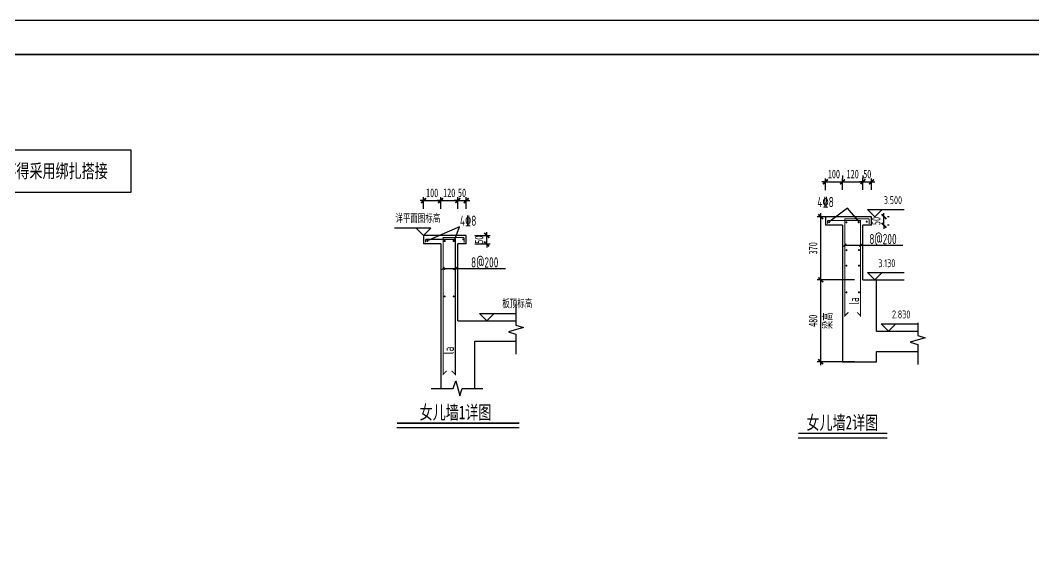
# Model space of a CAD drawing. Extents: x -3200781797 to -8106663, y 494714 to 1244925.
# Drawn here: x -8174612 to -8144930, y 703164 to 719064 of the extents above; entities that cross this region are included whole.
import ezdxf
from ezdxf.enums import TextEntityAlignment as Align
from ezdxf.xclip import XClip

# ---------------------------------------------------------------- set-up
doc = ezdxf.new("R2010")
doc.units = 0
doc.header["$LTSCALE"] = 1000
doc.header["$MEASUREMENT"] = 0
doc.header["$XCLIPFRAME"] = 0
doc.linetypes.add('DASH', pattern=[0.35, 0.25, -0.1])
doc.layers.get('Defpoints').update_dxf_attribs({"color": 30, "linetype": 'DASH'})
for name, color, linetype in [('3#4#5#$0$BORDER', 7, 'Continuous'), ('3#4#5#模板$0$BORDER', 7, 'Continuous'), ('S-PC-FQ-WYQ', 4, 'Continuous'), ('S-WALL-COLU-TEXT', 2, 'Continuous'), ('节点$0$DIM', 3, 'Continuous'), ('节点$0$PUB_TEXT', 7, 'Continuous'), ('节点$0$REIN', 1, 'Continuous'), ('节点$0$S-ANNO-TEXT', 7, 'Continuous'), ('节点$0$S-ANNO-THIN', 3, 'Continuous'), ('节点$0$THIN', 7, 'Continuous'), ('节点$0$WALL', 9, 'Continuous'), ('节点$0$说明文字-j', 7, 'Continuous')]:
    doc.layers.add(name, color=color, linetype=linetype)
doc.styles.add('楷体GB312', font='', dxfattribs={"width": 0.8})
doc.styles.add('节点$0$-楷体_GB2312', font='')
doc.styles.add('节点$0$TSSD_Dimension', font='Tssdeng.shx', dxfattribs={"width": 0.7, "bigfont": 'hztxt.shx'})
doc.styles.add('节点$0$TSSD_Label', font='Tssdeng.shx', dxfattribs={"width": 0.7, "bigfont": 'hztxt.shx'})
doc.styles.add('节点$0$楷体', font='', dxfattribs={"width": 0.7, "height": 250})
doc.styles.get('楷体GB312').set_extended_font_data('楷体_GB2312')
doc.styles.get('节点$0$-楷体_GB2312').set_extended_font_data('KaiTi_GB2312')
doc.styles.get('节点$0$楷体').set_extended_font_data('KaiTi_GB2312')
doc.dimstyles.new('节点$0$TSSD_20_100', dxfattribs={"dimtxt": 300, "dimasz": 100, "dimexe": 100, "dimexo": 250, "dimgap": 100, "dimtad": 1, "dimdec": 0, "dimlfac": 0.2, "dimzin": 0, "dimdsep": 46, "dimtxsty": '节点$0$楷体', "dimblk": '节点$0$_ArchTick', "dimcen": 0, "dimdle": 100, "dimclrt": 7, "dimadec": 0, "dimazin": 0, "dimtfac": 1, "dimtdec": 0, "dimtix": 1, "dimtmove": 2, "dimatfit": 3, "dimfxl": 1, "dimtolj": 1, "dimtzin": 0, "dimarcsym": 0})

# ---------------------------------------------------------------- blocks, each defined once
blk = doc.blocks.new('节点$0$_ArchTick')
at = {"color": 0, "linetype": 'ByBlock', "const_width": 0.5}
blk.add_lwpolyline([(-0.71, -0.71), (0.71, 0.71)], dxfattribs=at)
blk = doc.blocks.new('*D3832')
at = {"layer": 'Defpoints', "color": 0, "transparency": 16777216}
for p in [(153940, -146637), (153940, -146887), (154038, -146637)]:
    blk.add_point(p, dxfattribs=at)
at = {"layer": '节点$0$DIM', "color": 0, "lineweight": -2, "transparency": 16777216}
for p, q in [((154038, -146637), (154038, -146537)), ((154038, -146887), (154038, -146637)), ((154038, -146887), (154038, -146987)), ((154190, -146637), (154138, -146637)), ((154190, -146887), (154138, -146887))]:
    blk.add_line(p, q, dxfattribs=at)
at = {"layer": '节点$0$DIM', "color": 0, "lineweight": -2, "transparency": 16777216, "xscale": 100, "yscale": 100, "zscale": 100}
for p, rotation in [((154038, -146637), 270), ((154038, -146887), 90)]:
    blk.add_blockref('节点$0$_ArchTick', p, dxfattribs=dict(at, rotation=rotation))
at = {"layer": '节点$0$DIM', "color": 7, "transparency": 16777216, "insert": (153813, -146762), "char_height": 250, "attachment_point": 5, "rotation": 90, "style": '节点$0$楷体'}
blk.add_mtext('\\A1;50', dxfattribs=at)
blk = doc.blocks.new('*D3833')
at = {"layer": 'Defpoints', "color": 0, "transparency": 16777216}
for p in [(153674, -145613), (153424, -146103), (153674, -146103)]:
    blk.add_point(p, dxfattribs=at)
at = {"layer": '节点$0$DIM', "color": 0, "lineweight": -2, "transparency": 16777216}
for p, q in [((153424, -145613), (153324, -145613)), ((153424, -145853), (153424, -145513)), ((153424, -145613), (153674, -145613)), ((153674, -145853), (153674, -145513)), ((153674, -145613), (153774, -145613))]:
    blk.add_line(p, q, dxfattribs=at)
at = {"layer": '节点$0$DIM', "color": 0, "lineweight": -2, "transparency": 16777216, "xscale": 100, "yscale": 100, "zscale": 100}
blk.add_blockref('节点$0$_ArchTick', (153424, -145613), dxfattribs=at)
at = {"layer": '节点$0$DIM', "color": 0, "lineweight": -2, "transparency": 16777216, "xscale": 100, "yscale": 100, "zscale": 100, "rotation": 180}
blk.add_blockref('节点$0$_ArchTick', (153674, -145613), dxfattribs=at)
at = {"layer": '节点$0$DIM', "color": 7, "transparency": 16777216, "insert": (153549, -145388), "char_height": 250, "attachment_point": 5, "style": '节点$0$楷体'}
blk.add_mtext('\\A1;50', dxfattribs=at)
blk = doc.blocks.new('*D3839')
at = {"layer": 'Defpoints', "color": 0, "transparency": 16777216}
for p in [(152823, -145613), (152323, -146106), (152823, -146103)]:
    blk.add_point(p, dxfattribs=at)
at = {"layer": '节点$0$DIM', "color": 0, "lineweight": -2, "transparency": 16777216}
for p, q in [((152323, -145613), (152223, -145613)), ((152323, -145856), (152323, -145513)), ((152323, -145613), (152823, -145613)), ((152823, -145853), (152823, -145513)), ((152823, -145613), (152923, -145613))]:
    blk.add_line(p, q, dxfattribs=at)
at = {"layer": '节点$0$DIM', "color": 0, "lineweight": -2, "transparency": 16777216, "xscale": 100, "yscale": 100, "zscale": 100}
blk.add_blockref('节点$0$_ArchTick', (152323, -145613), dxfattribs=at)
at = {"layer": '节点$0$DIM', "color": 0, "lineweight": -2, "transparency": 16777216, "xscale": 100, "yscale": 100, "zscale": 100, "rotation": 180}
blk.add_blockref('节点$0$_ArchTick', (152823, -145613), dxfattribs=at)
at = {"layer": '节点$0$DIM', "color": 7, "transparency": 16777216, "insert": (152573, -145388), "char_height": 250, "attachment_point": 5, "style": '节点$0$楷体'}
blk.add_mtext('\\A1;100', dxfattribs=at)
blk = doc.blocks.new('*D3840')
at = {"layer": 'Defpoints', "color": 0, "transparency": 16777216}
for p in [(152187, -148487), (153424, -148487), (153424, -150887)]:
    blk.add_point(p, dxfattribs=at)
at = {"layer": '节点$0$DIM', "color": 0, "lineweight": -2, "transparency": 16777216}
for p, q in [((152187, -150987), (152187, -148387)), ((153174, -148487), (152087, -148487)), ((153174, -150887), (152087, -150887))]:
    blk.add_line(p, q, dxfattribs=at)
at = {"layer": '节点$0$DIM', "color": 0, "lineweight": -2, "transparency": 16777216, "xscale": 100, "yscale": 100, "zscale": 100}
for p, rotation in [((152187, -148487), 90), ((152187, -150887), 270)]:
    blk.add_blockref('节点$0$_ArchTick', p, dxfattribs=dict(at, rotation=rotation))
at = {"layer": '节点$0$DIM', "color": 7, "transparency": 16777216, "insert": (151962, -149687), "char_height": 250, "attachment_point": 5, "rotation": 90, "style": '节点$0$楷体'}
blk.add_mtext('\\A1;480', dxfattribs=at)
blk = doc.blocks.new('*D3841')
at = {"layer": 'Defpoints', "color": 0, "transparency": 16777216}
for p in [(152187, -146637), (152679, -146637), (153424, -148487)]:
    blk.add_point(p, dxfattribs=at)
at = {"layer": '节点$0$DIM', "color": 0, "lineweight": -2, "transparency": 16777216}
for p, q in [((152187, -148587), (152187, -146537)), ((152429, -146637), (152087, -146637)), ((153174, -148487), (152087, -148487))]:
    blk.add_line(p, q, dxfattribs=at)
at = {"layer": '节点$0$DIM', "color": 0, "lineweight": -2, "transparency": 16777216, "xscale": 100, "yscale": 100, "zscale": 100}
for p, rotation in [((152187, -146637), 90), ((152187, -148487), 270)]:
    blk.add_blockref('节点$0$_ArchTick', p, dxfattribs=dict(at, rotation=rotation))
at = {"layer": '节点$0$DIM', "color": 7, "transparency": 16777216, "insert": (151962, -147562), "char_height": 250, "attachment_point": 5, "rotation": 90, "style": '节点$0$楷体'}
blk.add_mtext('\\A1;370', dxfattribs=at)
blk = doc.blocks.new('*D3815')
at = {"layer": 'Defpoints', "color": 0, "transparency": 16777216}
for p in [(144511, -146439), (144011, -146928), (144511, -146928)]:
    blk.add_point(p, dxfattribs=at)
at = {"layer": '节点$0$DIM', "color": 0, "lineweight": -2, "transparency": 16777216}
for p, q in [((144011, -146439), (143911, -146439)), ((144011, -146678), (144011, -146339)), ((144011, -146439), (144511, -146439)), ((144511, -146678), (144511, -146339)), ((144511, -146439), (144611, -146439))]:
    blk.add_line(p, q, dxfattribs=at)
at = {"layer": '节点$0$DIM', "color": 0, "lineweight": -2, "transparency": 16777216, "xscale": 100, "yscale": 100, "zscale": 100}
blk.add_blockref('节点$0$_ArchTick', (144011, -146439), dxfattribs=at)
at = {"layer": '节点$0$DIM', "color": 0, "lineweight": -2, "transparency": 16777216, "xscale": 100, "yscale": 100, "zscale": 100, "rotation": 180}
blk.add_blockref('节点$0$_ArchTick', (144511, -146439), dxfattribs=at)
at = {"layer": '节点$0$DIM', "color": 7, "transparency": 16777216, "insert": (144261, -146214), "char_height": 250, "attachment_point": 5, "style": '节点$0$楷体'}
blk.add_mtext('\\A1;120', dxfattribs=at)
blk = doc.blocks.new('*D3816')
at = {"layer": 'Defpoints', "color": 0, "transparency": 16777216}
for p in [(144761, -147462), (145360, -147462), (144761, -147712)]:
    blk.add_point(p, dxfattribs=at)
at = {"layer": '节点$0$DIM', "color": 0, "lineweight": -2, "transparency": 16777216}
for p, q in [((145011, -147462), (145460, -147462)), ((145360, -147462), (145360, -147362)), ((145360, -147712), (145360, -147462)), ((145011, -147712), (145460, -147712)), ((145360, -147712), (145360, -147812))]:
    blk.add_line(p, q, dxfattribs=at)
at = {"layer": '节点$0$DIM', "color": 0, "lineweight": -2, "transparency": 16777216, "xscale": 100, "yscale": 100, "zscale": 100}
for p, rotation in [((145360, -147462), 270), ((145360, -147712), 90)]:
    blk.add_blockref('节点$0$_ArchTick', p, dxfattribs=dict(at, rotation=rotation))
at = {"layer": '节点$0$DIM', "color": 7, "transparency": 16777216, "insert": (145135, -147587), "char_height": 250, "attachment_point": 5, "rotation": 90, "style": '节点$0$楷体'}
blk.add_mtext('\\A1;50', dxfattribs=at)
blk = doc.blocks.new('*D3817')
at = {"layer": 'Defpoints', "color": 0, "transparency": 16777216}
for p in [(144761, -146439), (144511, -146928), (144761, -146928)]:
    blk.add_point(p, dxfattribs=at)
at = {"layer": '节点$0$DIM', "color": 0, "lineweight": -2, "transparency": 16777216}
for p, q in [((144511, -146439), (144411, -146439)), ((144511, -146678), (144511, -146339)), ((144511, -146439), (144761, -146439)), ((144761, -146678), (144761, -146339)), ((144761, -146439), (144861, -146439))]:
    blk.add_line(p, q, dxfattribs=at)
at = {"layer": '节点$0$DIM', "color": 0, "lineweight": -2, "transparency": 16777216, "xscale": 100, "yscale": 100, "zscale": 100}
blk.add_blockref('节点$0$_ArchTick', (144511, -146439), dxfattribs=at)
at = {"layer": '节点$0$DIM', "color": 0, "lineweight": -2, "transparency": 16777216, "xscale": 100, "yscale": 100, "zscale": 100, "rotation": 180}
blk.add_blockref('节点$0$_ArchTick', (144761, -146439), dxfattribs=at)
at = {"layer": '节点$0$DIM', "color": 7, "transparency": 16777216, "insert": (144636, -146214), "char_height": 250, "attachment_point": 5, "style": '节点$0$楷体'}
blk.add_mtext('\\A1;50', dxfattribs=at)
blk = doc.blocks.new('*D3818')
at = {"layer": 'Defpoints', "color": 0, "transparency": 16777216}
for p in [(144011, -146439), (143511, -146931), (144011, -146928)]:
    blk.add_point(p, dxfattribs=at)
at = {"layer": '节点$0$DIM', "color": 0, "lineweight": -2, "transparency": 16777216}
for p, q in [((143511, -146439), (143411, -146439)), ((143511, -146681), (143511, -146339)), ((143511, -146439), (144011, -146439)), ((144011, -146678), (144011, -146339)), ((144011, -146439), (144111, -146439))]:
    blk.add_line(p, q, dxfattribs=at)
at = {"layer": '节点$0$DIM', "color": 0, "lineweight": -2, "transparency": 16777216, "xscale": 100, "yscale": 100, "zscale": 100}
blk.add_blockref('节点$0$_ArchTick', (143511, -146439), dxfattribs=at)
at = {"layer": '节点$0$DIM', "color": 0, "lineweight": -2, "transparency": 16777216, "xscale": 100, "yscale": 100, "zscale": 100, "rotation": 180}
blk.add_blockref('节点$0$_ArchTick', (144011, -146439), dxfattribs=at)
at = {"layer": '节点$0$DIM', "color": 7, "transparency": 16777216, "insert": (143761, -146214), "char_height": 250, "attachment_point": 5, "style": '节点$0$楷体'}
blk.add_mtext('\\A1;100', dxfattribs=at)
blk = doc.blocks.new('*D3808')
at = {"layer": 'Defpoints', "color": 0, "transparency": 16777216}
for p in [(152823, -145683), (153424, -145613), (153424, -145683)]:
    blk.add_point(p, dxfattribs=at)
at = {"layer": '节点$0$DIM', "color": 0, "lineweight": -2, "transparency": 16777216}
for p, q in [((152823, -145433), (152823, -145513)), ((153424, -145433), (153424, -145513)), ((152723, -145613), (153524, -145613))]:
    blk.add_line(p, q, dxfattribs=at)
at = {"layer": '节点$0$DIM', "color": 0, "lineweight": -2, "transparency": 16777216, "xscale": 100, "yscale": 100, "zscale": 100, "rotation": 180}
blk.add_blockref('节点$0$_ArchTick', (152823, -145613), dxfattribs=at)
at = {"layer": '节点$0$DIM', "color": 0, "lineweight": -2, "transparency": 16777216, "xscale": 100, "yscale": 100, "zscale": 100}
blk.add_blockref('节点$0$_ArchTick', (153424, -145613), dxfattribs=at)
at = {"layer": '节点$0$DIM', "color": 7, "transparency": 16777216, "insert": (153123, -145388), "char_height": 250, "attachment_point": 5, "style": '节点$0$楷体'}
blk.add_mtext('\\A1;120', dxfattribs=at)
blk = doc.blocks.new('节点')
at = {"layer": '节点$0$PUB_TEXT'}
for p, q in [((152970.2, -146387.3), (152428.5, -146796.4)), ((153320.6, -146799.9), (152970.2, -146387.3)), ((144560.1, -147212.9), (143616.7, -147622)), ((144408.4, -147625.5), (144560.1, -147212.9))]:
    blk.add_line(p, q, dxfattribs=at)
at = {"layer": '节点$0$PUB_TEXT', "linetype": 'ByBlock'}
for p, q in [((152893.4, -147470.4), (154590.6, -147470.4)), ((144081.6, -148431.1), (145907.9, -148431.1))]:
    blk.add_line(p, q, dxfattribs=at)
at = {"layer": '节点$0$PUB_TEXT', "const_width": 0.3}
for points in [[(151953.9, -146387.3), (152970.2, -146387.3)], [(152940.6, -146799.9), (152970.2, -146387.3)], [(152970.2, -146387.3), (153536.3, -146780)], [(144128.8, -147625.5), (144560.1, -147212.9)], [(144560.1, -147212.9), (144624.1, -147605.6)], [(144560.1, -147212.9), (144978.4, -147212.9)]]:
    blk.add_lwpolyline(points, dxfattribs=at)
at = {"layer": '节点$0$REIN', "linetype": 'ByBlock', "const_width": 30}
for points in [[(152380.7, -146750.5), (153352.3, -146750.5), (153352.3, -149542.2), (153253.7, -149436.1)], [(152380.7, -146750.5), (152380.7, -146842.8)], [(153608.7, -146698.9), (152892.2, -146698.9), (152892.2, -149542.2), (152998.3, -149436.1)], [(153608.7, -146698.9), (153608.7, -146845.7)], [(144696.5, -147524.5), (144080.4, -147524.5), (144080.4, -151535.4), (144186.5, -151429.4)], [(144696.5, -147524.5), (144696.5, -147671.2)], [(143569, -147576.1), (144440.1, -147576.1), (144440.1, -151535.4), (144334, -151429.4)], [(143569, -147576.1), (143569, -147668.4)]]:
    blk.add_lwpolyline(points, dxfattribs=at)
at = {"layer": '节点$0$REIN', "const_width": 30}
for points in [[(152413.5, -146796.4, 1), (152443.5, -146796.4, 1)], [(152925.6, -146799.9, 1), (152955.6, -146799.9, 1)], [(153287.4, -146799.9, 1), (153317.4, -146799.9, 1)], [(153521.3, -146780, 1), (153551.3, -146780, 1)], [(143601.7, -147622, 1), (143631.7, -147622, 1)], [(144113.8, -147625.5, 1), (144143.8, -147625.5, 1)], [(144375.2, -147625.5, 1), (144405.2, -147625.5, 1)], [(144680.1, -147579.4, 1.5), (144660.1, -147579.4, 1.5)], [(152925.6, -147616.4, 1), (152955.6, -147616.4, 1)], [(153290.6, -147616.4, 1), (153320.6, -147616.4, 1)], [(152925.6, -148070.7, 1), (152955.6, -148070.7, 1)], [(153290.6, -148070.7, 1), (153320.6, -148070.7, 1)], [(144113.8, -148442, 1), (144143.8, -148442, 1)], [(144378.4, -148442, 1), (144408.4, -148442, 1)], [(152925.6, -148852.3, 1), (152955.6, -148852.3, 1)], [(153290.6, -148852.3, 1), (153320.6, -148852.3, 1)], [(144113.8, -149251, 1), (144143.8, -149251, 1)], [(144378.4, -149251, 1), (144408.4, -149251, 1)]]:
    blk.add_lwpolyline(points, format="xyb", close=True, dxfattribs=at)
at = {"layer": '节点$0$S-ANNO-THIN'}
for points in [[(146215.6, -149485.4), (146215.6, -150094.4), (146435.6, -150164.4), (145995.6, -150284.4), (146215.6, -150354.4), (146215.6, -150942.5)], [(155027.4, -149749.1), (155027.4, -150118.8), (155247.4, -150188.8), (154807.4, -150308.8), (155027.4, -150378.8), (155027.4, -150966.9)], [(143731.5, -151945.1), (144381.7, -151945.1), (144451.7, -151725.1), (144571.7, -152165.1), (144641.7, -151945.1), (145250.1, -151945.1)]]:
    blk.add_lwpolyline(points, dxfattribs=at)
at = {"layer": '节点$0$THIN'}
for p, q in [((153561, -146422.2), (154632.5, -146422.2)), ((153775.3, -146636.5), (153561, -146422.2)), ((153989.6, -146422.2), (153775.3, -146636.5)), ((143725.8, -147247.8), (142654.3, -147247.8)), ((143297.2, -147247.8), (143511.5, -147462.1)), ((143511.5, -147462.1), (143725.8, -147247.8)), ((153561, -148272.2), (154632.5, -148272.2)), ((153775.3, -148486.5), (153561, -148272.2)), ((153989.6, -148272.2), (153775.3, -148486.5)), ((145149.3, -149747.8), (146220.7, -149747.8)), ((145363.6, -149962.1), (145149.3, -149747.8)), ((145577.8, -149747.8), (145363.6, -149962.1)), ((153961, -149772.2), (155032.5, -149772.2)), ((154175.3, -149986.5), (153961, -149772.2)), ((154389.6, -149772.2), (154175.3, -149986.5))]:
    blk.add_line(p, q, dxfattribs=at)
at = {"layer": '节点$0$WALL', "color": 4}
for p, q in [((153673.7, -146636.5), (152323.2, -146636.5)), ((152323.2, -146636.5), (152323.2, -146886.5)), ((152823.2, -146886.5), (152323.2, -146886.5)), ((152823.2, -146886.5), (152823.2, -150886.5)), ((153423.7, -148486.5), (153423.7, -146886.5)), ((153673.7, -146886.5), (153423.7, -146886.5)), ((153673.7, -146886.5), (153673.7, -146636.5)), ((144761.5, -147462.1), (143511.5, -147462.1)), ((143511.5, -147462.1), (143511.5, -147712.1)), ((144761.5, -147712.1), (144761.5, -147462.1)), ((144011.5, -147712.1), (143511.5, -147712.1)), ((144011.5, -147712.1), (144011.5, -151945.1)), ((144511.5, -149962.1), (144511.5, -147712.1)), ((144761.5, -147712.1), (144511.5, -147712.1)), ((153423.7, -148486.5), (154627.4, -148486.5)), ((153823.7, -149986.5), (153823.7, -148486.5)), ((144511.5, -149962.1), (146215.6, -149962.1)), ((153823.7, -149986.5), (155027.4, -149986.5)), ((145011.9, -151945.1), (145011.9, -150562.1)), ((145011.9, -150562.1), (146215.6, -150562.1)), ((153823.7, -150886.5), (153823.7, -150586.5)), ((153823.7, -150586.5), (155027.4, -150586.5)), ((152823.2, -150886.5), (153823.7, -150886.5))]:
    blk.add_line(p, q, dxfattribs=at)
at = {"layer": '节点$0$说明文字-j', "color": 3, "const_width": 46.7}
for points in [[(142729, -152962), (146312.2, -152962)], [(151528.6, -152986.4), (154135.2, -152986.4)]]:
    blk.add_lwpolyline(points, dxfattribs=at)
at = {"layer": '节点$0$说明文字-j', "color": 3}
for points in [[(142729, -153095.3), (146312.2, -153095.3)], [(151528.6, -153119.7), (154135.2, -153119.7)]]:
    blk.add_lwpolyline(points, dxfattribs=at)
at = {"layer": '节点$0$DIM', "xscale": 60, "yscale": 60, "zscale": 60, "rotation": 180}
for p in [(152893.4, -147470.4), (153353.5, -147470.4), (144081.6, -148431.1), (144441.3, -148431.1)]:
    blk.add_blockref('节点$0$_ArchTick', p, dxfattribs=at)
at = {"layer": '节点$0$DIM', "color": 7, "insert": (152401.9, -149686.5), "char_height": 250, "attachment_point": 5, "rotation": 90, "style": '节点$0$楷体'}
blk.add_mtext('\\A1;梁高', dxfattribs=at)
at = {"layer": '节点$0$PUB_TEXT', "style": '节点$0$TSSD_Dimension', "width": 0.7}
for s, rotation, p in [('4%%1328', 359.85904, (152087, -146355.6)), ('4%%1328', 359.85904, (144575, -147181.2)), ('8@200', 359.85904, (153610, -147440.3)), ('8@200', 359.85904, (144900.5, -148401)), ('la', 89.85904, (153308.7, -149216)), ('la', 89.85904, (144396.5, -150945.1))]:
    blk.add_text(s, height=300, rotation=rotation, dxfattribs=at).set_placement(p)
at = {"layer": '节点$0$S-ANNO-TEXT', "style": '节点$0$TSSD_Label', "width": 0.7}
for s, p in [('3.500', (154034, -146335.7)), ('详平面图标高', (142684.4, -147161.3)), ('3.130', (153873.3, -148185.7)), ('板顶标高', (145816.6, -149661.3)), ('2.830', (154273.3, -149685.7))]:
    blk.add_text(s, height=232.14, dxfattribs=at).set_placement(p, align=Align.BOTTOM_LEFT)
at = {"layer": '节点$0$说明文字-j', "style": '节点$0$-楷体_GB2312', "width": 0.7}
for s, p in [('女儿墙1详图', (144446.3, -152847.8)), ('女儿墙2详图', (152819.8, -152872.3))]:
    blk.add_text(s, height=400, dxfattribs=at).set_placement(p, align=Align.CENTER)
at = {"layer": '节点$0$DIM'}
for base, p1, p2, picture, middle in [((152823.2, -145613.4), (152323.2, -146105.9), (152823.2, -146102.5), '*D3839', (152573.2, -145388.4)), ((153423.7, -145613.4), (152823.2, -145683), (153423.7, -145683), '*D3808', (153123.5, -145388.4)), ((153673.7, -145613.4), (153423.7, -146102.5), (153673.7, -146102.5), '*D3833', (153548.7, -145388.4)), ((144011.5, -146439), (143511.5, -146931.5), (144011.5, -146928.1), '*D3818', (143761.5, -146214)), ((144761.5, -146439), (144511.5, -146928.1), (144761.5, -146928.1), '*D3817', (144636.5, -146214))]:
    dim = blk.add_linear_dim(base=base, p1=p1, p2=p2, dimstyle='节点$0$TSSD_20_100', dxfattribs=at)
    dim.commit()
    dim.dimension.update_dxf_attribs({"geometry": picture, "text_midpoint": middle})
dim = blk.add_linear_dim(base=(144511.5, -146439), p1=(144011.5, -146928.1), p2=(144511.5, -146928.1), text='120', dimstyle='节点$0$TSSD_20_100', dxfattribs=at)
dim.commit()
dim.dimension.update_dxf_attribs({"geometry": '*D3815', "text_midpoint": (144261.5, -146214)})
for base, p1, p2, picture, middle in [((152187, -146636.5), (153423.7, -148486.5), (152679.4, -146636.5), '*D3841', (151962, -147561.5)), ((152187, -148486.5), (153423.7, -150886.5), (153423.7, -148486.5), '*D3840', (151962, -149686.5))]:
    dim = blk.add_linear_dim(base=base, p1=p1, p2=p2, angle=90, dimstyle='节点$0$TSSD_20_100', dxfattribs=at)
    dim.commit()
    dim.dimension.update_dxf_attribs({"geometry": picture, "text_midpoint": middle})
for p1, p2, distance, picture, middle in [((153940.2, -146886.5), (153940.2, -146636.5), -97.8, '*D3832', (153813, -146761.5)), ((144761.5, -147712.1), (144761.5, -147462.1), -598.2, '*D3816', (145134.7, -147587.1))]:
    dim = blk.add_aligned_dim(p1=p1, p2=p2, distance=distance, dimstyle='节点$0$TSSD_20_100', dxfattribs=at)
    dim.commit()
    dim.dimension.update_dxf_attribs({"geometry": picture, "text_midpoint": middle})

msp = doc.modelspace()

# ---------------------------------------------------------------- linework, layer by layer
at = {"layer": '3#4#5#$0$BORDER'}
msp.add_lwpolyline([(-8190763.2, 659664.2), (-8190763.2, 719064.2), (-8106663.2, 719064.2), (-8106663.2, 659664.2)], close=True, dxfattribs=at)
at = {"layer": '3#4#5#$0$BORDER', "const_width": 50}
msp.add_lwpolyline([(-8188263.2, 660664.2), (-8188263.2, 718064.2), (-8107663.2, 718064.2), (-8107663.2, 660664.2)], close=True, dxfattribs=at)
at = {"layer": '3#4#5#模板$0$BORDER'}
msp.add_lwpolyline([(-8190763.2, 659664.2), (-8190763.2, 719064.2), (-8106663.2, 719064.2), (-8106663.2, 659664.2)], close=True, dxfattribs=at)
at = {"layer": '3#4#5#模板$0$BORDER', "const_width": 50}
msp.add_lwpolyline([(-8188263.2, 660664.2), (-8188263.2, 718064.2), (-8107663.2, 718064.2), (-8107663.2, 660664.2)], close=True, dxfattribs=at)
at = {"layer": 'S-WALL-COLU-TEXT'}
msp.add_lwpolyline([(-8180432.1, 715267.3), (-8171371.3, 715267.3), (-8171371.3, 714018.8), (-8180432.1, 714018.8)], close=True, dxfattribs=at)

# ---------------------------------------------------------------- block references
at = {"layer": 'S-PC-FQ-WYQ'}
ref = msp.add_blockref('节点', (-8306310.3, 860219.2), dxfattribs=at)
XClip(ref).set_block_clipping_path([(142404.969776202, -154748.7572855334), (148064.450964638, -144178.3853570923)])
ref = msp.add_blockref('节点', (-8303354.9, 859942.3), dxfattribs=at)
XClip(ref).set_block_clipping_path([(151183.9964566957, -154748.7572855334), (155319.7413472608, -144178.3853570923)])

# ---------------------------------------------------------------- texts
at = {"layer": 'S-WALL-COLU-TEXT', "style": '楷体GB312', "width": 0.7}
msp.add_text('*图中标注XPL、PL的墙体纵筋不得采用绑扎搭接', height=400, dxfattribs=at).set_placement((-8180069.1, 714447.3))

doc.saveas('drawing.dxf')
